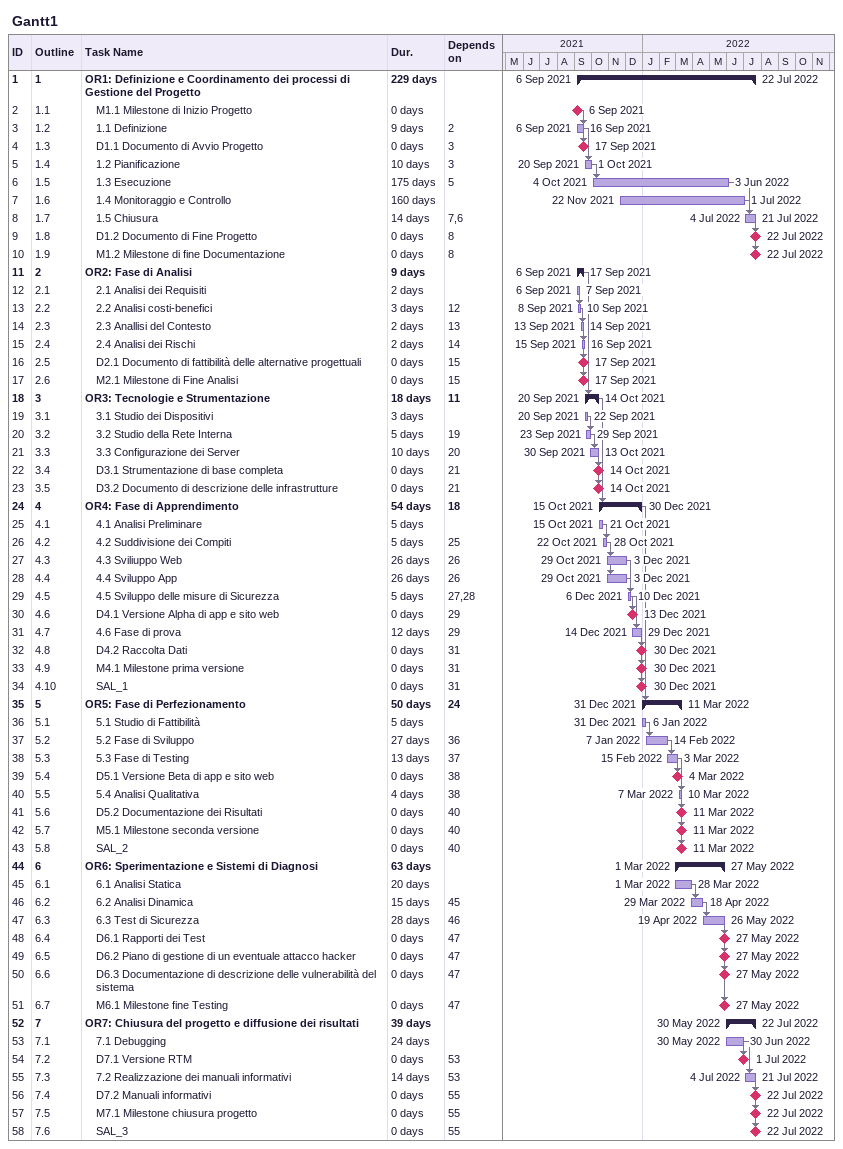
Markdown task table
Gantt1

| ID | WBS | Task | Duration | Start | Finish | Predecessors |
|---|---|---|---|---|---|---|
| 1 | 1 | **OR1: Definizione e Coordinamento dei processi di Gestione del Progetto** | 229d | 2021-09-06 | 2022-07-22 |  |
| 2 | 1.1 | M1.1 Milestone di Inizio Progetto | 0d | 2021-09-06 | 2021-09-06 |  |
| 3 | 1.2 | 1.1 Definizione | 9d | 2021-09-06 | 2021-09-16 | 2 |
| 4 | 1.3 | D1.1 Documento di Avvio Progetto | 0d | 2021-09-17 | 2021-09-17 | 3 |
| 5 | 1.4 | 1.2 Pianificazione | 10d | 2021-09-20 | 2021-10-01 | 3 |
| 6 | 1.5 | 1.3 Esecuzione | 175d | 2021-10-04 | 2022-06-03 | 5 |
| 7 | 1.6 | 1.4 Monitoraggio e Controllo | 160d | 2021-11-22 | 2022-07-01 |  |
| 8 | 1.7 | 1.5 Chiusura | 14d | 2022-07-04 | 2022-07-21 | 7, 6 |
| 9 | 1.8 | D1.2 Documento di Fine Progetto | 0d | 2022-07-22 | 2022-07-22 | 8 |
| 10 | 1.9 | M1.2 Milestone di fine Documentazione | 0d | 2022-07-22 | 2022-07-22 | 8 |
| 11 | 2 | **OR2: Fase di Analisi** | 9d | 2021-09-06 | 2021-09-17 |  |
| 12 | 2.1 | 2.1 Analisi dei Requisiti | 2d | 2021-09-06 | 2021-09-07 |  |
| 13 | 2.2 | 2.2 Analisi costi-benefici | 3d | 2021-09-08 | 2021-09-10 | 12 |
| 14 | 2.3 | 2.3 Anallisi del Contesto | 2d | 2021-09-13 | 2021-09-14 | 13 |
| 15 | 2.4 | 2.4 Analisi dei Rischi | 2d | 2021-09-15 | 2021-09-16 | 14 |
| 16 | 2.5 | D2.1 Documento di fattibilità delle alternative progettuali | 0d | 2021-09-17 | 2021-09-17 | 15 |
| 17 | 2.6 | M2.1 Milestone di Fine Analisi | 0d | 2021-09-17 | 2021-09-17 | 15 |
| 18 | 3 | **OR3: Tecnologie e Strumentazione** | 18d | 2021-09-20 | 2021-10-14 | 11 |
| 19 | 3.1 | 3.1 Studio dei Dispositivi | 3d | 2021-09-20 | 2021-09-22 |  |
| 20 | 3.2 | 3.2 Studio della Rete Interna | 5d | 2021-09-23 | 2021-09-29 | 19 |
| 21 | 3.3 | 3.3 Configurazione dei Server | 10d | 2021-09-30 | 2021-10-13 | 20 |
| 22 | 3.4 | D3.1 Strumentazione di base completa | 0d | 2021-10-14 | 2021-10-14 | 21 |
| 23 | 3.5 | D3.2 Documento di descrizione delle infrastrutture | 0d | 2021-10-14 | 2021-10-14 | 21 |
| 24 | 4 | **OR4: Fase di Apprendimento** | 54d | 2021-10-15 | 2021-12-30 | 18 |
| 25 | 4.1 | 4.1 Analisi Preliminare | 5d | 2021-10-15 | 2021-10-21 |  |
| 26 | 4.2 | 4.2 Suddivisione dei Compiti | 5d | 2021-10-22 | 2021-10-28 | 25 |
| 27 | 4.3 | 4.3 Sviliuppo Web | 26d | 2021-10-29 | 2021-12-03 | 26 |
| 28 | 4.4 | 4.4 Sviluppo App | 26d | 2021-10-29 | 2021-12-03 | 26 |
| 29 | 4.5 | 4.5 Sviluppo delle misure di Sicurezza | 5d | 2021-12-06 | 2021-12-10 | 27, 28 |
| 30 | 4.6 | D4.1 Versione Alpha di app e sito web | 0d | 2021-12-13 | 2021-12-13 | 29 |
| 31 | 4.7 | 4.6 Fase di prova | 12d | 2021-12-14 | 2021-12-29 | 29 |
| 32 | 4.8 | D4.2 Raccolta Dati | 0d | 2021-12-30 | 2021-12-30 | 31 |
| 33 | 4.9 | M4.1 Milestone prima versione | 0d | 2021-12-30 | 2021-12-30 | 31 |
| 34 | 4.10 | SAL_1 | 0d | 2021-12-30 | 2021-12-30 | 31 |
| 35 | 5 | **OR5: Fase di Perfezionamento** | 50d | 2021-12-31 | 2022-03-11 | 24 |
| 36 | 5.1 | 5.1 Studio di Fattibilità | 5d | 2021-12-31 | 2022-01-06 |  |
| 37 | 5.2 | 5.2 Fase di Sviluppo | 27d | 2022-01-07 | 2022-02-14 | 36 |
| 38 | 5.3 | 5.3 Fase di Testing | 13d | 2022-02-15 | 2022-03-03 | 37 |
| 39 | 5.4 | D5.1 Versione Beta di app e sito web | 0d | 2022-03-04 | 2022-03-04 | 38 |
| 40 | 5.5 | 5.4 Analisi Qualitativa | 4d | 2022-03-07 | 2022-03-10 | 38 |
| 41 | 5.6 | D5.2 Documentazione dei Risultati | 0d | 2022-03-11 | 2022-03-11 | 40 |
| 42 | 5.7 | M5.1 Milestone seconda versione | 0d | 2022-03-11 | 2022-03-11 | 40 |
| 43 | 5.8 | SAL_2 | 0d | 2022-03-11 | 2022-03-11 | 40 |
| 44 | 6 | **OR6: Sperimentazione e Sistemi di Diagnosi** | 63d | 2022-03-01 | 2022-05-27 |  |
| 45 | 6.1 | 6.1 Analisi Statica | 20d | 2022-03-01 | 2022-03-28 |  |
| 46 | 6.2 | 6.2 Analisi Dinamica | 15d | 2022-03-29 | 2022-04-18 | 45 |
| 47 | 6.3 | 6.3 Test di Sicurezza | 28d | 2022-04-19 | 2022-05-26 | 46 |
| 48 | 6.4 | D6.1 Rapporti dei Test | 0d | 2022-05-27 | 2022-05-27 | 47 |
| 49 | 6.5 | D6.2 Piano di gestione di un eventuale attacco hacker | 0d | 2022-05-27 | 2022-05-27 | 47 |
| 50 | 6.6 | D6.3 Documentazione di descrizione delle vulnerabilità del sistema | 0d | 2022-05-27 | 2022-05-27 | 47 |
| 51 | 6.7 | M6.1 Milestone fine Testing | 0d | 2022-05-27 | 2022-05-27 | 47 |
| 52 | 7 | **OR7: Chiusura del progetto e diffusione dei risultati** | 39d | 2022-05-30 | 2022-07-22 |  |
| 53 | 7.1 | 7.1 Debugging | 24d | 2022-05-30 | 2022-06-30 |  |
| 54 | 7.2 | D7.1 Versione RTM | 0d | 2022-07-01 | 2022-07-01 | 53 |
| 55 | 7.3 | 7.2 Realizzazione dei manuali informativi | 14d | 2022-07-04 | 2022-07-21 | 53 |
| 56 | 7.4 | D7.2 Manuali informativi | 0d | 2022-07-22 | 2022-07-22 | 55 |
| 57 | 7.5 | M7.1 Milestone chiusura progetto | 0d | 2022-07-22 | 2022-07-22 | 55 |
| 58 | 7.6 | SAL_3 | 0d | 2022-07-22 | 2022-07-22 | 55 |
